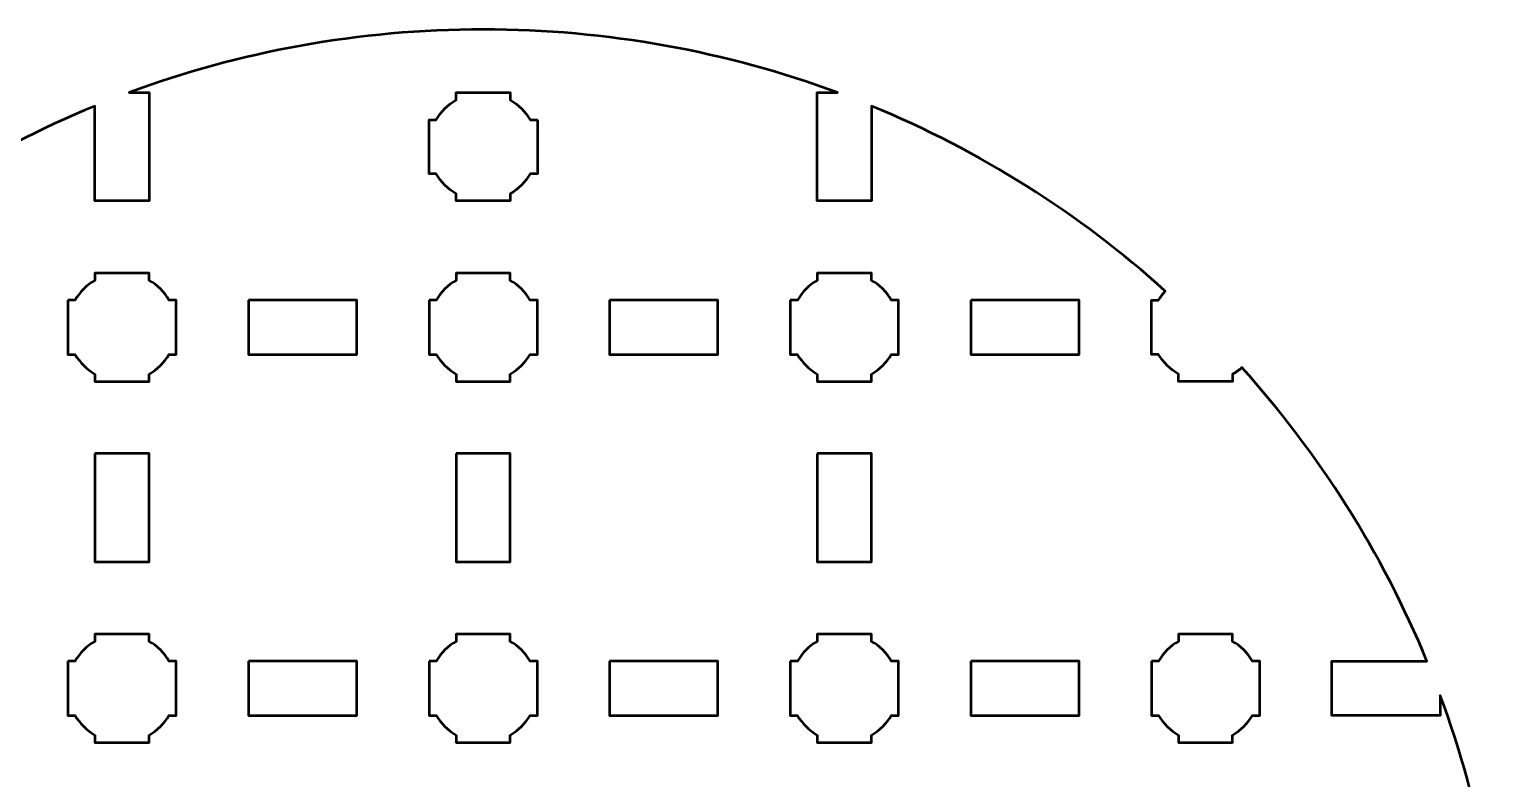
# Model space of a CAD drawing. Header units: centimetres. Extents: x -215 to 208, y -170 to 139.
# Drawn here: x 199.49 to 207.65, y -102.5 to -98.35 of the extents above; entities that cross this region are included whole.
import ezdxf

# ---------------------------------------------------------------- set-up
doc = ezdxf.new("R2010")
doc.units = ezdxf.units.CM
doc.header["$MEASUREMENT"] = 0
doc.layers.add('Layer 1', color=7, linetype='Continuous')

msp = doc.modelspace()

# ---------------------------------------------------------------- linework, layer by layer
at = {"layer": 'Layer 1', "color": 250, "lineweight": 53}
for points, knots in [([(202.00005, -98.35), (202.68952, -98.35), (203.35009, -98.47376), (203.96101, -98.69995), (203.96101, -98.69995), (203.96101, -98.69995), (203.85006, -98.69995), (203.85006, -98.69995), (203.85006, -98.69995), (203.85006, -98.69995), (203.85006, -99.29995), (203.85006, -99.29995), (203.85006, -99.29995), (203.85006, -99.29995), (204.15007, -99.29995), (204.15007, -99.29995), (204.15007, -99.29995), (204.15007, -99.29995), (204.15007, -98.77407), (204.15007, -98.77407), (204.15007, -98.77407), (204.75163, -99.0219), (205.30098, -99.37065), (205.77718, -99.79911), (205.77718, -99.79911), (205.76316, -99.81465), (205.75075, -99.83167), (205.7402, -99.8499), (205.7402, -99.8499), (205.7402, -99.8499), (205.7, -99.8499), (205.7, -99.8499), (205.7, -99.8499), (205.7, -99.8499), (205.7, -100.1499), (205.7, -100.1499), (205.7, -100.1499), (205.7, -100.1499), (205.74015, -100.1499), (205.74015, -100.1499), (205.74015, -100.1499), (205.76648, -100.19545), (205.80446, -100.23344), (205.85, -100.2598), (205.85, -100.2598), (205.85, -100.2598), (205.85, -100.2999), (205.85, -100.2999), (205.85, -100.2999), (205.85, -100.2999), (205.99337, -100.2999), (205.99337, -100.2999), (205.99337, -100.2999), (205.99337, -100.2999), (206.00005, -100.29998), (206.00005, -100.29998), (206.00005, -100.29998), (206.00005, -100.29998), (206.00672, -100.2999), (206.00672, -100.2999), (206.00672, -100.2999), (206.00672, -100.2999), (206.15, -100.2999), (206.15, -100.2999), (206.15, -100.2999), (206.15, -100.2999), (206.15, -100.25984), (206.15, -100.25984), (206.15, -100.25984), (206.16826, -100.24928), (206.1853, -100.23684), (206.20087, -100.2228), (206.20087, -100.2228), (206.62938, -100.699), (206.97816, -101.24839), (207.22604, -101.84996), (207.22604, -101.84996), (207.22604, -101.84996), (206.70005, -101.84996), (206.70005, -101.84996), (206.70005, -101.84996), (206.70005, -101.84996), (206.70005, -102.14997), (206.70005, -102.14997), (206.70005, -102.14997), (206.70005, -102.14997), (207.30005, -102.14997), (207.30005, -102.14997), (207.30005, -102.14997), (207.30005, -102.14997), (207.30005, -102.03918), (207.30005, -102.03918), (207.30005, -102.03918), (207.52628, -102.65004), (207.65, -103.31059), (207.65, -104.00004), (207.65, -104.00004), (207.65, -104.68951), (207.5263, -105.35007), (207.30005, -105.96092), (207.30005, -105.96092), (207.30005, -105.96092), (207.30005, -105.84996), (207.30005, -105.84996), (207.30005, -105.84996), (207.30005, -105.84996), (206.70005, -105.84996), (206.70005, -105.84996), (206.70005, -105.84996), (206.70005, -105.84996), (206.70005, -106.14997), (206.70005, -106.14997), (206.70005, -106.14997), (206.70005, -106.14997), (207.2261, -106.14997), (207.2261, -106.14997), (207.2261, -106.14997), (206.9782, -106.75151), (206.62947, -107.30095), (206.20092, -107.77716), (206.20092, -107.77716), (206.18534, -107.7631), (206.16828, -107.75066), (206.15, -107.74009), (206.15, -107.74009), (206.15, -107.74009), (206.15, -107.6999), (206.15, -107.6999), (206.15, -107.6999), (206.15, -107.6999), (205.85, -107.6999), (205.85, -107.6999), (205.85, -107.6999), (205.85, -107.6999), (205.85, -107.74012), (205.85, -107.74012), (205.85, -107.74012), (205.80449, -107.76645), (205.76653, -107.80438), (205.7402, -107.8499), (205.7402, -107.8499), (205.7402, -107.8499), (205.7, -107.8499), (205.7, -107.8499), (205.7, -107.8499), (205.7, -107.8499), (205.7, -108.1499), (205.7, -108.1499), (205.7, -108.1499), (205.7, -108.1499), (205.74015, -108.1499), (205.74015, -108.1499), (205.74015, -108.1499), (205.75072, -108.16819), (205.76317, -108.18526), (205.77723, -108.20084), (205.77723, -108.20084), (205.30103, -108.62932), (204.75164, -108.97809), (204.15007, -109.22593), (204.15007, -109.22593), (204.15007, -109.22593), (204.15007, -108.69995), (204.15007, -108.69995), (204.15007, -108.69995), (204.15007, -108.69995), (203.85006, -108.69995), (203.85006, -108.69995), (203.85006, -108.69995), (203.85006, -108.69995), (203.85006, -109.29995), (203.85006, -109.29995), (203.85006, -109.29995), (203.85006, -109.29995), (203.96127, -109.29995), (203.96127, -109.29995), (203.96127, -109.29995), (203.3503, -109.52626), (202.68962, -109.65), (202.00005, -109.65), (202.00005, -109.65), (201.31046, -109.65), (200.64979, -109.52621), (200.03878, -109.29995), (200.03878, -109.29995), (200.03878, -109.29995), (200.15003, -109.29995), (200.15003, -109.29995), (200.15003, -109.29995), (200.15003, -109.29995), (200.15003, -108.69995), (200.15003, -108.69995), (200.15003, -108.69995), (200.15003, -108.69995), (199.85003, -108.69995), (199.85003, -108.69995), (199.85003, -108.69995), (199.85003, -108.69995), (199.85003, -109.22595), (199.85003, -109.22595), (199.85003, -109.22595), (199.24842, -108.97811), (198.69902, -108.62936), (198.22281, -108.20087), (198.22281, -108.20087), (198.23688, -108.18528), (198.24935, -108.1682), (198.25993, -108.1499), (198.25993, -108.1499), (198.25993, -108.1499), (198.3, -108.1499), (198.3, -108.1499), (198.3, -108.1499), (198.3, -108.1499), (198.3, -108.00461), (198.3, -108.00461), (198.3, -108.00461), (198.3, -108.00461), (198.30006, -107.99997), (198.30006, -107.99997), (198.30006, -107.99997), (198.30006, -107.99997), (198.3, -107.99532), (198.3, -107.99532), (198.3, -107.99532), (198.3, -107.99532), (198.3, -107.8499), (198.3, -107.8499), (198.3, -107.8499), (198.3, -107.8499), (198.25988, -107.8499), (198.25988, -107.8499), (198.25988, -107.8499), (198.23352, -107.80437), (198.19553, -107.76642), (198.15, -107.74009), (198.15, -107.74009), (198.15, -107.74009), (198.15, -107.6999), (198.15, -107.6999), (198.15, -107.6999), (198.15, -107.6999), (197.85, -107.6999), (197.85, -107.6999), (197.85, -107.6999), (197.85, -107.6999), (197.85, -107.74012), (197.85, -107.74012), (197.85, -107.74012), (197.83173, -107.75069), (197.81468, -107.76313), (197.79911, -107.77718), (197.79911, -107.77718), (197.37059, -107.30095), (197.0218, -106.75156), (196.77392, -106.14997), (196.77392, -106.14997), (196.77392, -106.14997), (197.30005, -106.14997), (197.30005, -106.14997), (197.30005, -106.14997), (197.30005, -106.14997), (197.30005, -105.84996), (197.30005, -105.84996), (197.30005, -105.84996), (197.30005, -105.84996), (196.70005, -105.84996), (196.70005, -105.84996), (196.70005, -105.84996), (196.70005, -105.84996), (196.70005, -105.96113), (196.70005, -105.96113), (196.70005, -105.96113), (196.47375, -105.35021), (196.35, -104.68958), (196.35, -104.00004), (196.35, -104.00004), (196.35, -103.31048), (196.47376, -102.64983), (196.70005, -102.0389), (196.70005, -102.0389), (196.70005, -102.0389), (196.70005, -102.14997), (196.70005, -102.14997), (196.70005, -102.14997), (196.70005, -102.14997), (197.30005, -102.14997), (197.30005, -102.14997), (197.30005, -102.14997), (197.30005, -102.14997), (197.30005, -101.84996), (197.30005, -101.84996), (197.30005, -101.84996), (197.30005, -101.84996), (196.77396, -101.84996), (196.77396, -101.84996), (196.77396, -101.84996), (197.02185, -101.24837), (197.37063, -100.69898), (197.79916, -100.22277), (197.79916, -100.22277), (197.81471, -100.2368), (197.83175, -100.24924), (197.85, -100.2598), (197.85, -100.2598), (197.85, -100.2598), (197.85, -100.2999), (197.85, -100.2999), (197.85, -100.2999), (197.85, -100.2999), (197.99337, -100.2999), (197.99337, -100.2999), (197.99337, -100.2999), (197.99337, -100.2999), (198.00005, -100.29998), (198.00005, -100.29998), (198.00005, -100.29998), (198.00005, -100.29998), (198.00672, -100.2999), (198.00672, -100.2999), (198.00672, -100.2999), (198.00672, -100.2999), (198.15, -100.2999), (198.15, -100.2999), (198.15, -100.2999), (198.15, -100.2999), (198.15, -100.25984), (198.15, -100.25984), (198.15, -100.25984), (198.19558, -100.23348), (198.23358, -100.19547), (198.25993, -100.1499), (198.25993, -100.1499), (198.25993, -100.1499), (198.3, -100.1499), (198.3, -100.1499), (198.3, -100.1499), (198.3, -100.1499), (198.3, -100.00461), (198.3, -100.00461), (198.3, -100.00461), (198.3, -100.00461), (198.30006, -99.99997), (198.30006, -99.99997), (198.30006, -99.99997), (198.30006, -99.99997), (198.3, -99.99532), (198.3, -99.99532), (198.3, -99.99532), (198.3, -99.99532), (198.3, -99.8499), (198.3, -99.8499), (198.3, -99.8499), (198.3, -99.8499), (198.25988, -99.8499), (198.25988, -99.8499), (198.25988, -99.8499), (198.24932, -99.83166), (198.23689, -99.81464), (198.22286, -99.79909), (198.22286, -99.79909), (198.69908, -99.37063), (199.24844, -99.02188), (199.85003, -98.77405), (199.85003, -98.77405), (199.85003, -98.77405), (199.85003, -99.29995), (199.85003, -99.29995), (199.85003, -99.29995), (199.85003, -99.29995), (200.15003, -99.29995), (200.15003, -99.29995), (200.15003, -99.29995), (200.15003, -99.29995), (200.15003, -98.69995), (200.15003, -98.69995), (200.15003, -98.69995), (200.15003, -98.69995), (200.03904, -98.69995), (200.03904, -98.69995), (200.03904, -98.69995), (200.64998, -98.47376), (201.31056, -98.35), (202.00005, -98.35)], [0, 0, 0, 0, 0.0104167, 0.0104167, 0.0104167, 0.0104167, 0.0208333, 0.0208333, 0.0208333, 0.0208333, 0.03125, 0.03125, 0.03125, 0.03125, 0.0416667, 0.0416667, 0.0416667, 0.0416667, 0.0520833, 0.0520833, 0.0520833, 0.0520833, 0.0625, 0.0625, 0.0625, 0.0625, 0.0729167, 0.0729167, 0.0729167, 0.0729167, 0.0833333, 0.0833333, 0.0833333, 0.0833333, 0.09375, 0.09375, 0.09375, 0.09375, 0.1041667, 0.1041667, 0.1041667, 0.1041667, 0.1145833, 0.1145833, 0.1145833, 0.1145833, 0.125, 0.125, 0.125, 0.125, 0.1354167, 0.1354167, 0.1354167, 0.1354167, 0.1458333, 0.1458333, 0.1458333, 0.1458333, 0.15625, 0.15625, 0.15625, 0.15625, 0.1666667, 0.1666667, 0.1666667, 0.1666667, 0.1770833, 0.1770833, 0.1770833, 0.1770833, 0.1875, 0.1875, 0.1875, 0.1875, 0.1979167, 0.1979167, 0.1979167, 0.1979167, 0.2083333, 0.2083333, 0.2083333, 0.2083333, 0.21875, 0.21875, 0.21875, 0.21875, 0.2291667, 0.2291667, 0.2291667, 0.2291667, 0.2395833, 0.2395833, 0.2395833, 0.2395833, 0.25, 0.25, 0.25, 0.25, 0.2604167, 0.2604167, 0.2604167, 0.2604167, 0.2708333, 0.2708333, 0.2708333, 0.2708333, 0.28125, 0.28125, 0.28125, 0.28125, 0.2916667, 0.2916667, 0.2916667, 0.2916667, 0.3020833, 0.3020833, 0.3020833, 0.3020833, 0.3125, 0.3125, 0.3125, 0.3125, 0.3229167, 0.3229167, 0.3229167, 0.3229167, 0.3333333, 0.3333333, 0.3333333, 0.3333333, 0.34375, 0.34375, 0.34375, 0.34375, 0.3541667, 0.3541667, 0.3541667, 0.3541667, 0.3645833, 0.3645833, 0.3645833, 0.3645833, 0.375, 0.375, 0.375, 0.375, 0.3854167, 0.3854167, 0.3854167, 0.3854167, 0.3958333, 0.3958333, 0.3958333, 0.3958333, 0.40625, 0.40625, 0.40625, 0.40625, 0.4166667, 0.4166667, 0.4166667, 0.4166667, 0.4270833, 0.4270833, 0.4270833, 0.4270833, 0.4375, 0.4375, 0.4375, 0.4375, 0.4479167, 0.4479167, 0.4479167, 0.4479167, 0.4583333, 0.4583333, 0.4583333, 0.4583333, 0.46875, 0.46875, 0.46875, 0.46875, 0.4791667, 0.4791667, 0.4791667, 0.4791667, 0.4895833, 0.4895833, 0.4895833, 0.4895833, 0.5, 0.5, 0.5, 0.5, 0.5104167, 0.5104167, 0.5104167, 0.5104167, 0.5208333, 0.5208333, 0.5208333, 0.5208333, 0.53125, 0.53125, 0.53125, 0.53125, 0.5416667, 0.5416667, 0.5416667, 0.5416667, 0.5520833, 0.5520833, 0.5520833, 0.5520833, 0.5625, 0.5625, 0.5625, 0.5625, 0.5729167, 0.5729167, 0.5729167, 0.5729167, 0.5833333, 0.5833333, 0.5833333, 0.5833333, 0.59375, 0.59375, 0.59375, 0.59375, 0.6041667, 0.6041667, 0.6041667, 0.6041667, 0.6145833, 0.6145833, 0.6145833, 0.6145833, 0.625, 0.625, 0.625, 0.625, 0.6354167, 0.6354167, 0.6354167, 0.6354167, 0.6458333, 0.6458333, 0.6458333, 0.6458333, 0.65625, 0.65625, 0.65625, 0.65625, 0.6666667, 0.6666667, 0.6666667, 0.6666667, 0.6770833, 0.6770833, 0.6770833, 0.6770833, 0.6875, 0.6875, 0.6875, 0.6875, 0.6979167, 0.6979167, 0.6979167, 0.6979167, 0.7083333, 0.7083333, 0.7083333, 0.7083333, 0.71875, 0.71875, 0.71875, 0.71875, 0.7291667, 0.7291667, 0.7291667, 0.7291667, 0.7395833, 0.7395833, 0.7395833, 0.7395833, 0.75, 0.75, 0.75, 0.75, 0.7604167, 0.7604167, 0.7604167, 0.7604167, 0.7708333, 0.7708333, 0.7708333, 0.7708333, 0.78125, 0.78125, 0.78125, 0.78125, 0.7916667, 0.7916667, 0.7916667, 0.7916667, 0.8020833, 0.8020833, 0.8020833, 0.8020833, 0.8125, 0.8125, 0.8125, 0.8125, 0.8229167, 0.8229167, 0.8229167, 0.8229167, 0.8333333, 0.8333333, 0.8333333, 0.8333333, 0.84375, 0.84375, 0.84375, 0.84375, 0.8541667, 0.8541667, 0.8541667, 0.8541667, 0.8645833, 0.8645833, 0.8645833, 0.8645833, 0.875, 0.875, 0.875, 0.875, 0.8854167, 0.8854167, 0.8854167, 0.8854167, 0.8958333, 0.8958333, 0.8958333, 0.8958333, 0.90625, 0.90625, 0.90625, 0.90625, 0.9166667, 0.9166667, 0.9166667, 0.9166667, 0.9270833, 0.9270833, 0.9270833, 0.9270833, 0.9375, 0.9375, 0.9375, 0.9375, 0.9479167, 0.9479167, 0.9479167, 0.9479167, 0.9583333, 0.9583333, 0.9583333, 0.9583333, 0.96875, 0.96875, 0.96875, 0.96875, 0.9791667, 0.9791667, 0.9791667, 0.9791667, 0.9895833, 0.9895833, 0.9895833, 0.9895833, 1, 1, 1, 1]), ([(202.30013, -98.84989), (202.30013, -98.84989), (202.25993, -98.84989), (202.25993, -98.84989), (202.25993, -98.84989), (202.2336, -98.80437), (202.19564, -98.76644), (202.15013, -98.74011), (202.15013, -98.74011), (202.15013, -98.74011), (202.15013, -98.69989), (202.15013, -98.69989), (202.15013, -98.69989), (202.15013, -98.69989), (201.85013, -98.69989), (201.85013, -98.69989), (201.85013, -98.69989), (201.85013, -98.69989), (201.85013, -98.74008), (201.85013, -98.74008), (201.85013, -98.74008), (201.8046, -98.76641), (201.76661, -98.80436), (201.74025, -98.84989), (201.74025, -98.84989), (201.74025, -98.84989), (201.70013, -98.84989), (201.70013, -98.84989), (201.70013, -98.84989), (201.70013, -98.84989), (201.70013, -98.99531), (201.70013, -98.99531), (201.70013, -98.99531), (201.70013, -98.99531), (201.70007, -98.99996), (201.70007, -98.99996), (201.70007, -98.99996), (201.70007, -98.99996), (201.70013, -99.0046), (201.70013, -99.0046), (201.70013, -99.0046), (201.70013, -99.0046), (201.70013, -99.14989), (201.70013, -99.14989), (201.70013, -99.14989), (201.70013, -99.14989), (201.7402, -99.14989), (201.7402, -99.14989), (201.7402, -99.14989), (201.76655, -99.19546), (201.80455, -99.23347), (201.85013, -99.25983), (201.85013, -99.25983), (201.85013, -99.25983), (201.85013, -99.29989), (201.85013, -99.29989), (201.85013, -99.29989), (201.85013, -99.29989), (201.99341, -99.29989), (201.99341, -99.29989), (201.99341, -99.29989), (201.99341, -99.29989), (202.00008, -99.29997), (202.00008, -99.29997), (202.00008, -99.29997), (202.00008, -99.29997), (202.00676, -99.29989), (202.00676, -99.29989), (202.00676, -99.29989), (202.00676, -99.29989), (202.15013, -99.29989), (202.15013, -99.29989), (202.15013, -99.29989), (202.15013, -99.29989), (202.15013, -99.25979), (202.15013, -99.25979), (202.15013, -99.25979), (202.19567, -99.23343), (202.23365, -99.19544), (202.25998, -99.14989), (202.25998, -99.14989), (202.25998, -99.14989), (202.30013, -99.14989), (202.30013, -99.14989), (202.30013, -99.14989), (202.30013, -99.14989), (202.30013, -98.84989), (202.30013, -98.84989)], [0, 0, 0, 0, 0.0454545, 0.0454545, 0.0454545, 0.0454545, 0.0909091, 0.0909091, 0.0909091, 0.0909091, 0.1363636, 0.1363636, 0.1363636, 0.1363636, 0.1818182, 0.1818182, 0.1818182, 0.1818182, 0.2272727, 0.2272727, 0.2272727, 0.2272727, 0.2727273, 0.2727273, 0.2727273, 0.2727273, 0.3181818, 0.3181818, 0.3181818, 0.3181818, 0.3636364, 0.3636364, 0.3636364, 0.3636364, 0.4090909, 0.4090909, 0.4090909, 0.4090909, 0.4545455, 0.4545455, 0.4545455, 0.4545455, 0.5, 0.5, 0.5, 0.5, 0.5454545, 0.5454545, 0.5454545, 0.5454545, 0.5909091, 0.5909091, 0.5909091, 0.5909091, 0.6363636, 0.6363636, 0.6363636, 0.6363636, 0.6818182, 0.6818182, 0.6818182, 0.6818182, 0.7272727, 0.7272727, 0.7272727, 0.7272727, 0.7727273, 0.7727273, 0.7727273, 0.7727273, 0.8181818, 0.8181818, 0.8181818, 0.8181818, 0.8636364, 0.8636364, 0.8636364, 0.8636364, 0.9090909, 0.9090909, 0.9090909, 0.9090909, 0.9545455, 0.9545455, 0.9545455, 0.9545455, 1, 1, 1, 1]), ([(199.7, -99.8499), (199.7, -99.8499), (199.7402, -99.8499), (199.7402, -99.8499), (199.7402, -99.8499), (199.76653, -99.80438), (199.80449, -99.76645), (199.85, -99.74012), (199.85, -99.74012), (199.85, -99.74012), (199.85, -99.6999), (199.85, -99.6999), (199.85, -99.6999), (199.85, -99.6999), (200.15, -99.6999), (200.15, -99.6999), (200.15, -99.6999), (200.15, -99.6999), (200.15, -99.74009), (200.15, -99.74009), (200.15, -99.74009), (200.19553, -99.76642), (200.23352, -99.80437), (200.25988, -99.8499), (200.25988, -99.8499), (200.25988, -99.8499), (200.3, -99.8499), (200.3, -99.8499), (200.3, -99.8499), (200.3, -99.8499), (200.3, -99.99532), (200.3, -99.99532), (200.3, -99.99532), (200.3, -99.99532), (200.30006, -99.99997), (200.30006, -99.99997), (200.30006, -99.99997), (200.30006, -99.99997), (200.3, -100.00461), (200.3, -100.00461), (200.3, -100.00461), (200.3, -100.00461), (200.3, -100.1499), (200.3, -100.1499), (200.3, -100.1499), (200.3, -100.1499), (200.25993, -100.1499), (200.25993, -100.1499), (200.25993, -100.1499), (200.23358, -100.19547), (200.19558, -100.23348), (200.15, -100.25984), (200.15, -100.25984), (200.15, -100.25984), (200.15, -100.2999), (200.15, -100.2999), (200.15, -100.2999), (200.15, -100.2999), (200.00672, -100.2999), (200.00672, -100.2999), (200.00672, -100.2999), (200.00672, -100.2999), (200.00005, -100.29998), (200.00005, -100.29998), (200.00005, -100.29998), (200.00005, -100.29998), (199.99337, -100.2999), (199.99337, -100.2999), (199.99337, -100.2999), (199.99337, -100.2999), (199.85, -100.2999), (199.85, -100.2999), (199.85, -100.2999), (199.85, -100.2999), (199.85, -100.2598), (199.85, -100.2598), (199.85, -100.2598), (199.80446, -100.23344), (199.76648, -100.19545), (199.74015, -100.1499), (199.74015, -100.1499), (199.74015, -100.1499), (199.7, -100.1499), (199.7, -100.1499), (199.7, -100.1499), (199.7, -100.1499), (199.7, -99.8499), (199.7, -99.8499)], [0, 0, 0, 0, 0.0454545, 0.0454545, 0.0454545, 0.0454545, 0.0909091, 0.0909091, 0.0909091, 0.0909091, 0.1363636, 0.1363636, 0.1363636, 0.1363636, 0.1818182, 0.1818182, 0.1818182, 0.1818182, 0.2272727, 0.2272727, 0.2272727, 0.2272727, 0.2727273, 0.2727273, 0.2727273, 0.2727273, 0.3181818, 0.3181818, 0.3181818, 0.3181818, 0.3636364, 0.3636364, 0.3636364, 0.3636364, 0.4090909, 0.4090909, 0.4090909, 0.4090909, 0.4545455, 0.4545455, 0.4545455, 0.4545455, 0.5, 0.5, 0.5, 0.5, 0.5454545, 0.5454545, 0.5454545, 0.5454545, 0.5909091, 0.5909091, 0.5909091, 0.5909091, 0.6363636, 0.6363636, 0.6363636, 0.6363636, 0.6818182, 0.6818182, 0.6818182, 0.6818182, 0.7272727, 0.7272727, 0.7272727, 0.7272727, 0.7727273, 0.7727273, 0.7727273, 0.7727273, 0.8181818, 0.8181818, 0.8181818, 0.8181818, 0.8636364, 0.8636364, 0.8636364, 0.8636364, 0.9090909, 0.9090909, 0.9090909, 0.9090909, 0.9545455, 0.9545455, 0.9545455, 0.9545455, 1, 1, 1, 1]), ([(201.7, -99.8499), (201.7, -99.8499), (201.7402, -99.8499), (201.7402, -99.8499), (201.7402, -99.8499), (201.76653, -99.80438), (201.80449, -99.76645), (201.85, -99.74012), (201.85, -99.74012), (201.85, -99.74012), (201.85, -99.6999), (201.85, -99.6999), (201.85, -99.6999), (201.85, -99.6999), (202.15, -99.6999), (202.15, -99.6999), (202.15, -99.6999), (202.15, -99.6999), (202.15, -99.74009), (202.15, -99.74009), (202.15, -99.74009), (202.19553, -99.76642), (202.23352, -99.80437), (202.25988, -99.8499), (202.25988, -99.8499), (202.25988, -99.8499), (202.3, -99.8499), (202.3, -99.8499), (202.3, -99.8499), (202.3, -99.8499), (202.3, -99.99532), (202.3, -99.99532), (202.3, -99.99532), (202.3, -99.99532), (202.30006, -99.99997), (202.30006, -99.99997), (202.30006, -99.99997), (202.30006, -99.99997), (202.3, -100.00461), (202.3, -100.00461), (202.3, -100.00461), (202.3, -100.00461), (202.3, -100.1499), (202.3, -100.1499), (202.3, -100.1499), (202.3, -100.1499), (202.25993, -100.1499), (202.25993, -100.1499), (202.25993, -100.1499), (202.23358, -100.19547), (202.19558, -100.23348), (202.15, -100.25984), (202.15, -100.25984), (202.15, -100.25984), (202.15, -100.2999), (202.15, -100.2999), (202.15, -100.2999), (202.15, -100.2999), (202.00672, -100.2999), (202.00672, -100.2999), (202.00672, -100.2999), (202.00672, -100.2999), (202.00005, -100.29998), (202.00005, -100.29998), (202.00005, -100.29998), (202.00005, -100.29998), (201.99337, -100.2999), (201.99337, -100.2999), (201.99337, -100.2999), (201.99337, -100.2999), (201.85, -100.2999), (201.85, -100.2999), (201.85, -100.2999), (201.85, -100.2999), (201.85, -100.2598), (201.85, -100.2598), (201.85, -100.2598), (201.80446, -100.23344), (201.76648, -100.19545), (201.74015, -100.1499), (201.74015, -100.1499), (201.74015, -100.1499), (201.7, -100.1499), (201.7, -100.1499), (201.7, -100.1499), (201.7, -100.1499), (201.7, -99.8499), (201.7, -99.8499)], [0, 0, 0, 0, 0.0454545, 0.0454545, 0.0454545, 0.0454545, 0.0909091, 0.0909091, 0.0909091, 0.0909091, 0.1363636, 0.1363636, 0.1363636, 0.1363636, 0.1818182, 0.1818182, 0.1818182, 0.1818182, 0.2272727, 0.2272727, 0.2272727, 0.2272727, 0.2727273, 0.2727273, 0.2727273, 0.2727273, 0.3181818, 0.3181818, 0.3181818, 0.3181818, 0.3636364, 0.3636364, 0.3636364, 0.3636364, 0.4090909, 0.4090909, 0.4090909, 0.4090909, 0.4545455, 0.4545455, 0.4545455, 0.4545455, 0.5, 0.5, 0.5, 0.5, 0.5454545, 0.5454545, 0.5454545, 0.5454545, 0.5909091, 0.5909091, 0.5909091, 0.5909091, 0.6363636, 0.6363636, 0.6363636, 0.6363636, 0.6818182, 0.6818182, 0.6818182, 0.6818182, 0.7272727, 0.7272727, 0.7272727, 0.7272727, 0.7727273, 0.7727273, 0.7727273, 0.7727273, 0.8181818, 0.8181818, 0.8181818, 0.8181818, 0.8636364, 0.8636364, 0.8636364, 0.8636364, 0.9090909, 0.9090909, 0.9090909, 0.9090909, 0.9545455, 0.9545455, 0.9545455, 0.9545455, 1, 1, 1, 1]), ([(203.7, -99.8499), (203.7, -99.8499), (203.7402, -99.8499), (203.7402, -99.8499), (203.7402, -99.8499), (203.76653, -99.80438), (203.80449, -99.76645), (203.85, -99.74012), (203.85, -99.74012), (203.85, -99.74012), (203.85, -99.6999), (203.85, -99.6999), (203.85, -99.6999), (203.85, -99.6999), (204.15, -99.6999), (204.15, -99.6999), (204.15, -99.6999), (204.15, -99.6999), (204.15, -99.74009), (204.15, -99.74009), (204.15, -99.74009), (204.19553, -99.76642), (204.23352, -99.80437), (204.25988, -99.8499), (204.25988, -99.8499), (204.25988, -99.8499), (204.3, -99.8499), (204.3, -99.8499), (204.3, -99.8499), (204.3, -99.8499), (204.3, -99.99532), (204.3, -99.99532), (204.3, -99.99532), (204.3, -99.99532), (204.30006, -99.99997), (204.30006, -99.99997), (204.30006, -99.99997), (204.30006, -99.99997), (204.3, -100.00461), (204.3, -100.00461), (204.3, -100.00461), (204.3, -100.00461), (204.3, -100.1499), (204.3, -100.1499), (204.3, -100.1499), (204.3, -100.1499), (204.25993, -100.1499), (204.25993, -100.1499), (204.25993, -100.1499), (204.23358, -100.19547), (204.19558, -100.23348), (204.15, -100.25984), (204.15, -100.25984), (204.15, -100.25984), (204.15, -100.2999), (204.15, -100.2999), (204.15, -100.2999), (204.15, -100.2999), (204.00672, -100.2999), (204.00672, -100.2999), (204.00672, -100.2999), (204.00672, -100.2999), (204.00005, -100.29998), (204.00005, -100.29998), (204.00005, -100.29998), (204.00005, -100.29998), (203.99337, -100.2999), (203.99337, -100.2999), (203.99337, -100.2999), (203.99337, -100.2999), (203.85, -100.2999), (203.85, -100.2999), (203.85, -100.2999), (203.85, -100.2999), (203.85, -100.2598), (203.85, -100.2598), (203.85, -100.2598), (203.80446, -100.23344), (203.76648, -100.19545), (203.74015, -100.1499), (203.74015, -100.1499), (203.74015, -100.1499), (203.7, -100.1499), (203.7, -100.1499), (203.7, -100.1499), (203.7, -100.1499), (203.7, -99.8499), (203.7, -99.8499)], [0, 0, 0, 0, 0.0454545, 0.0454545, 0.0454545, 0.0454545, 0.0909091, 0.0909091, 0.0909091, 0.0909091, 0.1363636, 0.1363636, 0.1363636, 0.1363636, 0.1818182, 0.1818182, 0.1818182, 0.1818182, 0.2272727, 0.2272727, 0.2272727, 0.2272727, 0.2727273, 0.2727273, 0.2727273, 0.2727273, 0.3181818, 0.3181818, 0.3181818, 0.3181818, 0.3636364, 0.3636364, 0.3636364, 0.3636364, 0.4090909, 0.4090909, 0.4090909, 0.4090909, 0.4545455, 0.4545455, 0.4545455, 0.4545455, 0.5, 0.5, 0.5, 0.5, 0.5454545, 0.5454545, 0.5454545, 0.5454545, 0.5909091, 0.5909091, 0.5909091, 0.5909091, 0.6363636, 0.6363636, 0.6363636, 0.6363636, 0.6818182, 0.6818182, 0.6818182, 0.6818182, 0.7272727, 0.7272727, 0.7272727, 0.7272727, 0.7727273, 0.7727273, 0.7727273, 0.7727273, 0.8181818, 0.8181818, 0.8181818, 0.8181818, 0.8636364, 0.8636364, 0.8636364, 0.8636364, 0.9090909, 0.9090909, 0.9090909, 0.9090909, 0.9545455, 0.9545455, 0.9545455, 0.9545455, 1, 1, 1, 1]), ([(200.70001, -99.84993), (200.70001, -99.84993), (201.30002, -99.84993), (201.30002, -99.84993), (201.30002, -99.84993), (201.30002, -99.84993), (201.30002, -100.14993), (201.30002, -100.14993), (201.30002, -100.14993), (201.30002, -100.14993), (200.70001, -100.14993), (200.70001, -100.14993), (200.70001, -100.14993), (200.70001, -100.14993), (200.70001, -99.84993), (200.70001, -99.84993)], [0, 0, 0, 0, 0.25, 0.25, 0.25, 0.25, 0.5, 0.5, 0.5, 0.5, 0.75, 0.75, 0.75, 0.75, 1, 1, 1, 1]), ([(202.70008, -99.84993), (202.70008, -99.84993), (203.30008, -99.84993), (203.30008, -99.84993), (203.30008, -99.84993), (203.30008, -99.84993), (203.30008, -100.14993), (203.30008, -100.14993), (203.30008, -100.14993), (203.30008, -100.14993), (202.70008, -100.14993), (202.70008, -100.14993), (202.70008, -100.14993), (202.70008, -100.14993), (202.70008, -99.84993), (202.70008, -99.84993)], [0, 0, 0, 0, 0.25, 0.25, 0.25, 0.25, 0.5, 0.5, 0.5, 0.5, 0.75, 0.75, 0.75, 0.75, 1, 1, 1, 1]), ([(204.70005, -99.84993), (204.70005, -99.84993), (205.30005, -99.84993), (205.30005, -99.84993), (205.30005, -99.84993), (205.30005, -99.84993), (205.30005, -100.14993), (205.30005, -100.14993), (205.30005, -100.14993), (205.30005, -100.14993), (204.70005, -100.14993), (204.70005, -100.14993), (204.70005, -100.14993), (204.70005, -100.14993), (204.70005, -99.84993), (204.70005, -99.84993)], [0, 0, 0, 0, 0.25, 0.25, 0.25, 0.25, 0.5, 0.5, 0.5, 0.5, 0.75, 0.75, 0.75, 0.75, 1, 1, 1, 1]), ([(199.85003, -100.69995), (199.85003, -100.69995), (200.15003, -100.69995), (200.15003, -100.69995), (200.15003, -100.69995), (200.15003, -100.69995), (200.15003, -101.29995), (200.15003, -101.29995), (200.15003, -101.29995), (200.15003, -101.29995), (199.85003, -101.29995), (199.85003, -101.29995), (199.85003, -101.29995), (199.85003, -101.29995), (199.85003, -100.69995), (199.85003, -100.69995)], [0, 0, 0, 0, 0.25, 0.25, 0.25, 0.25, 0.5, 0.5, 0.5, 0.5, 0.75, 0.75, 0.75, 0.75, 1, 1, 1, 1]), ([(201.84996, -100.69995), (201.84996, -100.69995), (202.14996, -100.69995), (202.14996, -100.69995), (202.14996, -100.69995), (202.14996, -100.69995), (202.14996, -101.29995), (202.14996, -101.29995), (202.14996, -101.29995), (202.14996, -101.29995), (201.84996, -101.29995), (201.84996, -101.29995), (201.84996, -101.29995), (201.84996, -101.29995), (201.84996, -100.69995), (201.84996, -100.69995)], [0, 0, 0, 0, 0.25, 0.25, 0.25, 0.25, 0.5, 0.5, 0.5, 0.5, 0.75, 0.75, 0.75, 0.75, 1, 1, 1, 1]), ([(203.85006, -100.69995), (203.85006, -100.69995), (204.15007, -100.69995), (204.15007, -100.69995), (204.15007, -100.69995), (204.15007, -100.69995), (204.15007, -101.29995), (204.15007, -101.29995), (204.15007, -101.29995), (204.15007, -101.29995), (203.85006, -101.29995), (203.85006, -101.29995), (203.85006, -101.29995), (203.85006, -101.29995), (203.85006, -100.69995), (203.85006, -100.69995)], [0, 0, 0, 0, 0.25, 0.25, 0.25, 0.25, 0.5, 0.5, 0.5, 0.5, 0.75, 0.75, 0.75, 0.75, 1, 1, 1, 1]), ([(199.7, -101.8499), (199.7, -101.8499), (199.7402, -101.8499), (199.7402, -101.8499), (199.7402, -101.8499), (199.76653, -101.80438), (199.80449, -101.76645), (199.85, -101.74012), (199.85, -101.74012), (199.85, -101.74012), (199.85, -101.6999), (199.85, -101.6999), (199.85, -101.6999), (199.85, -101.6999), (200.15, -101.6999), (200.15, -101.6999), (200.15, -101.6999), (200.15, -101.6999), (200.15, -101.74009), (200.15, -101.74009), (200.15, -101.74009), (200.19553, -101.76642), (200.23352, -101.80437), (200.25988, -101.8499), (200.25988, -101.8499), (200.25988, -101.8499), (200.3, -101.8499), (200.3, -101.8499), (200.3, -101.8499), (200.3, -101.8499), (200.3, -101.99532), (200.3, -101.99532), (200.3, -101.99532), (200.3, -101.99532), (200.30006, -101.99997), (200.30006, -101.99997), (200.30006, -101.99997), (200.30006, -101.99997), (200.3, -102.00461), (200.3, -102.00461), (200.3, -102.00461), (200.3, -102.00461), (200.3, -102.1499), (200.3, -102.1499), (200.3, -102.1499), (200.3, -102.1499), (200.25993, -102.1499), (200.25993, -102.1499), (200.25993, -102.1499), (200.23358, -102.19547), (200.19558, -102.23348), (200.15, -102.25984), (200.15, -102.25984), (200.15, -102.25984), (200.15, -102.2999), (200.15, -102.2999), (200.15, -102.2999), (200.15, -102.2999), (200.00672, -102.2999), (200.00672, -102.2999), (200.00672, -102.2999), (200.00672, -102.2999), (200.00005, -102.29998), (200.00005, -102.29998), (200.00005, -102.29998), (200.00005, -102.29998), (199.99337, -102.2999), (199.99337, -102.2999), (199.99337, -102.2999), (199.99337, -102.2999), (199.85, -102.2999), (199.85, -102.2999), (199.85, -102.2999), (199.85, -102.2999), (199.85, -102.2598), (199.85, -102.2598), (199.85, -102.2598), (199.80446, -102.23344), (199.76648, -102.19545), (199.74015, -102.1499), (199.74015, -102.1499), (199.74015, -102.1499), (199.7, -102.1499), (199.7, -102.1499), (199.7, -102.1499), (199.7, -102.1499), (199.7, -101.8499), (199.7, -101.8499)], [0, 0, 0, 0, 0.0454545, 0.0454545, 0.0454545, 0.0454545, 0.0909091, 0.0909091, 0.0909091, 0.0909091, 0.1363636, 0.1363636, 0.1363636, 0.1363636, 0.1818182, 0.1818182, 0.1818182, 0.1818182, 0.2272727, 0.2272727, 0.2272727, 0.2272727, 0.2727273, 0.2727273, 0.2727273, 0.2727273, 0.3181818, 0.3181818, 0.3181818, 0.3181818, 0.3636364, 0.3636364, 0.3636364, 0.3636364, 0.4090909, 0.4090909, 0.4090909, 0.4090909, 0.4545455, 0.4545455, 0.4545455, 0.4545455, 0.5, 0.5, 0.5, 0.5, 0.5454545, 0.5454545, 0.5454545, 0.5454545, 0.5909091, 0.5909091, 0.5909091, 0.5909091, 0.6363636, 0.6363636, 0.6363636, 0.6363636, 0.6818182, 0.6818182, 0.6818182, 0.6818182, 0.7272727, 0.7272727, 0.7272727, 0.7272727, 0.7727273, 0.7727273, 0.7727273, 0.7727273, 0.8181818, 0.8181818, 0.8181818, 0.8181818, 0.8636364, 0.8636364, 0.8636364, 0.8636364, 0.9090909, 0.9090909, 0.9090909, 0.9090909, 0.9545455, 0.9545455, 0.9545455, 0.9545455, 1, 1, 1, 1]), ([(201.7, -101.8499), (201.7, -101.8499), (201.7402, -101.8499), (201.7402, -101.8499), (201.7402, -101.8499), (201.76653, -101.80438), (201.80449, -101.76645), (201.85, -101.74012), (201.85, -101.74012), (201.85, -101.74012), (201.85, -101.6999), (201.85, -101.6999), (201.85, -101.6999), (201.85, -101.6999), (202.15, -101.6999), (202.15, -101.6999), (202.15, -101.6999), (202.15, -101.6999), (202.15, -101.74009), (202.15, -101.74009), (202.15, -101.74009), (202.19553, -101.76642), (202.23352, -101.80437), (202.25988, -101.8499), (202.25988, -101.8499), (202.25988, -101.8499), (202.3, -101.8499), (202.3, -101.8499), (202.3, -101.8499), (202.3, -101.8499), (202.3, -101.99532), (202.3, -101.99532), (202.3, -101.99532), (202.3, -101.99532), (202.30006, -101.99997), (202.30006, -101.99997), (202.30006, -101.99997), (202.30006, -101.99997), (202.3, -102.00461), (202.3, -102.00461), (202.3, -102.00461), (202.3, -102.00461), (202.3, -102.1499), (202.3, -102.1499), (202.3, -102.1499), (202.3, -102.1499), (202.25993, -102.1499), (202.25993, -102.1499), (202.25993, -102.1499), (202.23358, -102.19547), (202.19558, -102.23348), (202.15, -102.25984), (202.15, -102.25984), (202.15, -102.25984), (202.15, -102.2999), (202.15, -102.2999), (202.15, -102.2999), (202.15, -102.2999), (202.00672, -102.2999), (202.00672, -102.2999), (202.00672, -102.2999), (202.00672, -102.2999), (202.00005, -102.29998), (202.00005, -102.29998), (202.00005, -102.29998), (202.00005, -102.29998), (201.99337, -102.2999), (201.99337, -102.2999), (201.99337, -102.2999), (201.99337, -102.2999), (201.85, -102.2999), (201.85, -102.2999), (201.85, -102.2999), (201.85, -102.2999), (201.85, -102.2598), (201.85, -102.2598), (201.85, -102.2598), (201.80446, -102.23344), (201.76648, -102.19545), (201.74015, -102.1499), (201.74015, -102.1499), (201.74015, -102.1499), (201.7, -102.1499), (201.7, -102.1499), (201.7, -102.1499), (201.7, -102.1499), (201.7, -101.8499), (201.7, -101.8499)], [0, 0, 0, 0, 0.0454545, 0.0454545, 0.0454545, 0.0454545, 0.0909091, 0.0909091, 0.0909091, 0.0909091, 0.1363636, 0.1363636, 0.1363636, 0.1363636, 0.1818182, 0.1818182, 0.1818182, 0.1818182, 0.2272727, 0.2272727, 0.2272727, 0.2272727, 0.2727273, 0.2727273, 0.2727273, 0.2727273, 0.3181818, 0.3181818, 0.3181818, 0.3181818, 0.3636364, 0.3636364, 0.3636364, 0.3636364, 0.4090909, 0.4090909, 0.4090909, 0.4090909, 0.4545455, 0.4545455, 0.4545455, 0.4545455, 0.5, 0.5, 0.5, 0.5, 0.5454545, 0.5454545, 0.5454545, 0.5454545, 0.5909091, 0.5909091, 0.5909091, 0.5909091, 0.6363636, 0.6363636, 0.6363636, 0.6363636, 0.6818182, 0.6818182, 0.6818182, 0.6818182, 0.7272727, 0.7272727, 0.7272727, 0.7272727, 0.7727273, 0.7727273, 0.7727273, 0.7727273, 0.8181818, 0.8181818, 0.8181818, 0.8181818, 0.8636364, 0.8636364, 0.8636364, 0.8636364, 0.9090909, 0.9090909, 0.9090909, 0.9090909, 0.9545455, 0.9545455, 0.9545455, 0.9545455, 1, 1, 1, 1]), ([(203.7, -101.8499), (203.7, -101.8499), (203.7402, -101.8499), (203.7402, -101.8499), (203.7402, -101.8499), (203.76653, -101.80438), (203.80449, -101.76645), (203.85, -101.74012), (203.85, -101.74012), (203.85, -101.74012), (203.85, -101.6999), (203.85, -101.6999), (203.85, -101.6999), (203.85, -101.6999), (204.15, -101.6999), (204.15, -101.6999), (204.15, -101.6999), (204.15, -101.6999), (204.15, -101.74009), (204.15, -101.74009), (204.15, -101.74009), (204.19553, -101.76642), (204.23352, -101.80437), (204.25988, -101.8499), (204.25988, -101.8499), (204.25988, -101.8499), (204.3, -101.8499), (204.3, -101.8499), (204.3, -101.8499), (204.3, -101.8499), (204.3, -101.99532), (204.3, -101.99532), (204.3, -101.99532), (204.3, -101.99532), (204.30006, -101.99997), (204.30006, -101.99997), (204.30006, -101.99997), (204.30006, -101.99997), (204.3, -102.00461), (204.3, -102.00461), (204.3, -102.00461), (204.3, -102.00461), (204.3, -102.1499), (204.3, -102.1499), (204.3, -102.1499), (204.3, -102.1499), (204.25993, -102.1499), (204.25993, -102.1499), (204.25993, -102.1499), (204.23358, -102.19547), (204.19558, -102.23348), (204.15, -102.25984), (204.15, -102.25984), (204.15, -102.25984), (204.15, -102.2999), (204.15, -102.2999), (204.15, -102.2999), (204.15, -102.2999), (204.00672, -102.2999), (204.00672, -102.2999), (204.00672, -102.2999), (204.00672, -102.2999), (204.00005, -102.29998), (204.00005, -102.29998), (204.00005, -102.29998), (204.00005, -102.29998), (203.99337, -102.2999), (203.99337, -102.2999), (203.99337, -102.2999), (203.99337, -102.2999), (203.85, -102.2999), (203.85, -102.2999), (203.85, -102.2999), (203.85, -102.2999), (203.85, -102.2598), (203.85, -102.2598), (203.85, -102.2598), (203.80446, -102.23344), (203.76648, -102.19545), (203.74015, -102.1499), (203.74015, -102.1499), (203.74015, -102.1499), (203.7, -102.1499), (203.7, -102.1499), (203.7, -102.1499), (203.7, -102.1499), (203.7, -101.8499), (203.7, -101.8499)], [0, 0, 0, 0, 0.0454545, 0.0454545, 0.0454545, 0.0454545, 0.0909091, 0.0909091, 0.0909091, 0.0909091, 0.1363636, 0.1363636, 0.1363636, 0.1363636, 0.1818182, 0.1818182, 0.1818182, 0.1818182, 0.2272727, 0.2272727, 0.2272727, 0.2272727, 0.2727273, 0.2727273, 0.2727273, 0.2727273, 0.3181818, 0.3181818, 0.3181818, 0.3181818, 0.3636364, 0.3636364, 0.3636364, 0.3636364, 0.4090909, 0.4090909, 0.4090909, 0.4090909, 0.4545455, 0.4545455, 0.4545455, 0.4545455, 0.5, 0.5, 0.5, 0.5, 0.5454545, 0.5454545, 0.5454545, 0.5454545, 0.5909091, 0.5909091, 0.5909091, 0.5909091, 0.6363636, 0.6363636, 0.6363636, 0.6363636, 0.6818182, 0.6818182, 0.6818182, 0.6818182, 0.7272727, 0.7272727, 0.7272727, 0.7272727, 0.7727273, 0.7727273, 0.7727273, 0.7727273, 0.8181818, 0.8181818, 0.8181818, 0.8181818, 0.8636364, 0.8636364, 0.8636364, 0.8636364, 0.9090909, 0.9090909, 0.9090909, 0.9090909, 0.9545455, 0.9545455, 0.9545455, 0.9545455, 1, 1, 1, 1]), ([(205.7, -101.8499), (205.7, -101.8499), (205.7402, -101.8499), (205.7402, -101.8499), (205.7402, -101.8499), (205.76653, -101.80438), (205.80449, -101.76645), (205.85, -101.74012), (205.85, -101.74012), (205.85, -101.74012), (205.85, -101.6999), (205.85, -101.6999), (205.85, -101.6999), (205.85, -101.6999), (206.15, -101.6999), (206.15, -101.6999), (206.15, -101.6999), (206.15, -101.6999), (206.15, -101.74009), (206.15, -101.74009), (206.15, -101.74009), (206.19553, -101.76642), (206.23352, -101.80437), (206.25988, -101.8499), (206.25988, -101.8499), (206.25988, -101.8499), (206.3, -101.8499), (206.3, -101.8499), (206.3, -101.8499), (206.3, -101.8499), (206.3, -101.99532), (206.3, -101.99532), (206.3, -101.99532), (206.3, -101.99532), (206.30006, -101.99997), (206.30006, -101.99997), (206.30006, -101.99997), (206.30006, -101.99997), (206.3, -102.00461), (206.3, -102.00461), (206.3, -102.00461), (206.3, -102.00461), (206.3, -102.1499), (206.3, -102.1499), (206.3, -102.1499), (206.3, -102.1499), (206.25993, -102.1499), (206.25993, -102.1499), (206.25993, -102.1499), (206.23358, -102.19547), (206.19558, -102.23348), (206.15, -102.25984), (206.15, -102.25984), (206.15, -102.25984), (206.15, -102.2999), (206.15, -102.2999), (206.15, -102.2999), (206.15, -102.2999), (206.00672, -102.2999), (206.00672, -102.2999), (206.00672, -102.2999), (206.00672, -102.2999), (206.00005, -102.29998), (206.00005, -102.29998), (206.00005, -102.29998), (206.00005, -102.29998), (205.99337, -102.2999), (205.99337, -102.2999), (205.99337, -102.2999), (205.99337, -102.2999), (205.85, -102.2999), (205.85, -102.2999), (205.85, -102.2999), (205.85, -102.2999), (205.85, -102.2598), (205.85, -102.2598), (205.85, -102.2598), (205.80446, -102.23344), (205.76648, -102.19545), (205.74015, -102.1499), (205.74015, -102.1499), (205.74015, -102.1499), (205.7, -102.1499), (205.7, -102.1499), (205.7, -102.1499), (205.7, -102.1499), (205.7, -101.8499), (205.7, -101.8499)], [0, 0, 0, 0, 0.0454545, 0.0454545, 0.0454545, 0.0454545, 0.0909091, 0.0909091, 0.0909091, 0.0909091, 0.1363636, 0.1363636, 0.1363636, 0.1363636, 0.1818182, 0.1818182, 0.1818182, 0.1818182, 0.2272727, 0.2272727, 0.2272727, 0.2272727, 0.2727273, 0.2727273, 0.2727273, 0.2727273, 0.3181818, 0.3181818, 0.3181818, 0.3181818, 0.3636364, 0.3636364, 0.3636364, 0.3636364, 0.4090909, 0.4090909, 0.4090909, 0.4090909, 0.4545455, 0.4545455, 0.4545455, 0.4545455, 0.5, 0.5, 0.5, 0.5, 0.5454545, 0.5454545, 0.5454545, 0.5454545, 0.5909091, 0.5909091, 0.5909091, 0.5909091, 0.6363636, 0.6363636, 0.6363636, 0.6363636, 0.6818182, 0.6818182, 0.6818182, 0.6818182, 0.7272727, 0.7272727, 0.7272727, 0.7272727, 0.7727273, 0.7727273, 0.7727273, 0.7727273, 0.8181818, 0.8181818, 0.8181818, 0.8181818, 0.8636364, 0.8636364, 0.8636364, 0.8636364, 0.9090909, 0.9090909, 0.9090909, 0.9090909, 0.9545455, 0.9545455, 0.9545455, 0.9545455, 1, 1, 1, 1]), ([(200.70001, -101.84993), (200.70001, -101.84993), (201.30002, -101.84993), (201.30002, -101.84993), (201.30002, -101.84993), (201.30002, -101.84993), (201.30002, -102.14993), (201.30002, -102.14993), (201.30002, -102.14993), (201.30002, -102.14993), (200.70001, -102.14993), (200.70001, -102.14993), (200.70001, -102.14993), (200.70001, -102.14993), (200.70001, -101.84993), (200.70001, -101.84993)], [0, 0, 0, 0, 0.25, 0.25, 0.25, 0.25, 0.5, 0.5, 0.5, 0.5, 0.75, 0.75, 0.75, 0.75, 1, 1, 1, 1]), ([(202.70008, -101.84993), (202.70008, -101.84993), (203.30008, -101.84993), (203.30008, -101.84993), (203.30008, -101.84993), (203.30008, -101.84993), (203.30008, -102.14993), (203.30008, -102.14993), (203.30008, -102.14993), (203.30008, -102.14993), (202.70008, -102.14993), (202.70008, -102.14993), (202.70008, -102.14993), (202.70008, -102.14993), (202.70008, -101.84993), (202.70008, -101.84993)], [0, 0, 0, 0, 0.25, 0.25, 0.25, 0.25, 0.5, 0.5, 0.5, 0.5, 0.75, 0.75, 0.75, 0.75, 1, 1, 1, 1]), ([(204.70005, -101.84993), (204.70005, -101.84993), (205.30005, -101.84993), (205.30005, -101.84993), (205.30005, -101.84993), (205.30005, -101.84993), (205.30005, -102.14993), (205.30005, -102.14993), (205.30005, -102.14993), (205.30005, -102.14993), (204.70005, -102.14993), (204.70005, -102.14993), (204.70005, -102.14993), (204.70005, -102.14993), (204.70005, -101.84993), (204.70005, -101.84993)], [0, 0, 0, 0, 0.25, 0.25, 0.25, 0.25, 0.5, 0.5, 0.5, 0.5, 0.75, 0.75, 0.75, 0.75, 1, 1, 1, 1])]:
    msp.add_open_spline(points, degree=3, knots=knots, dxfattribs=at)

doc.saveas('drawing.dxf')
